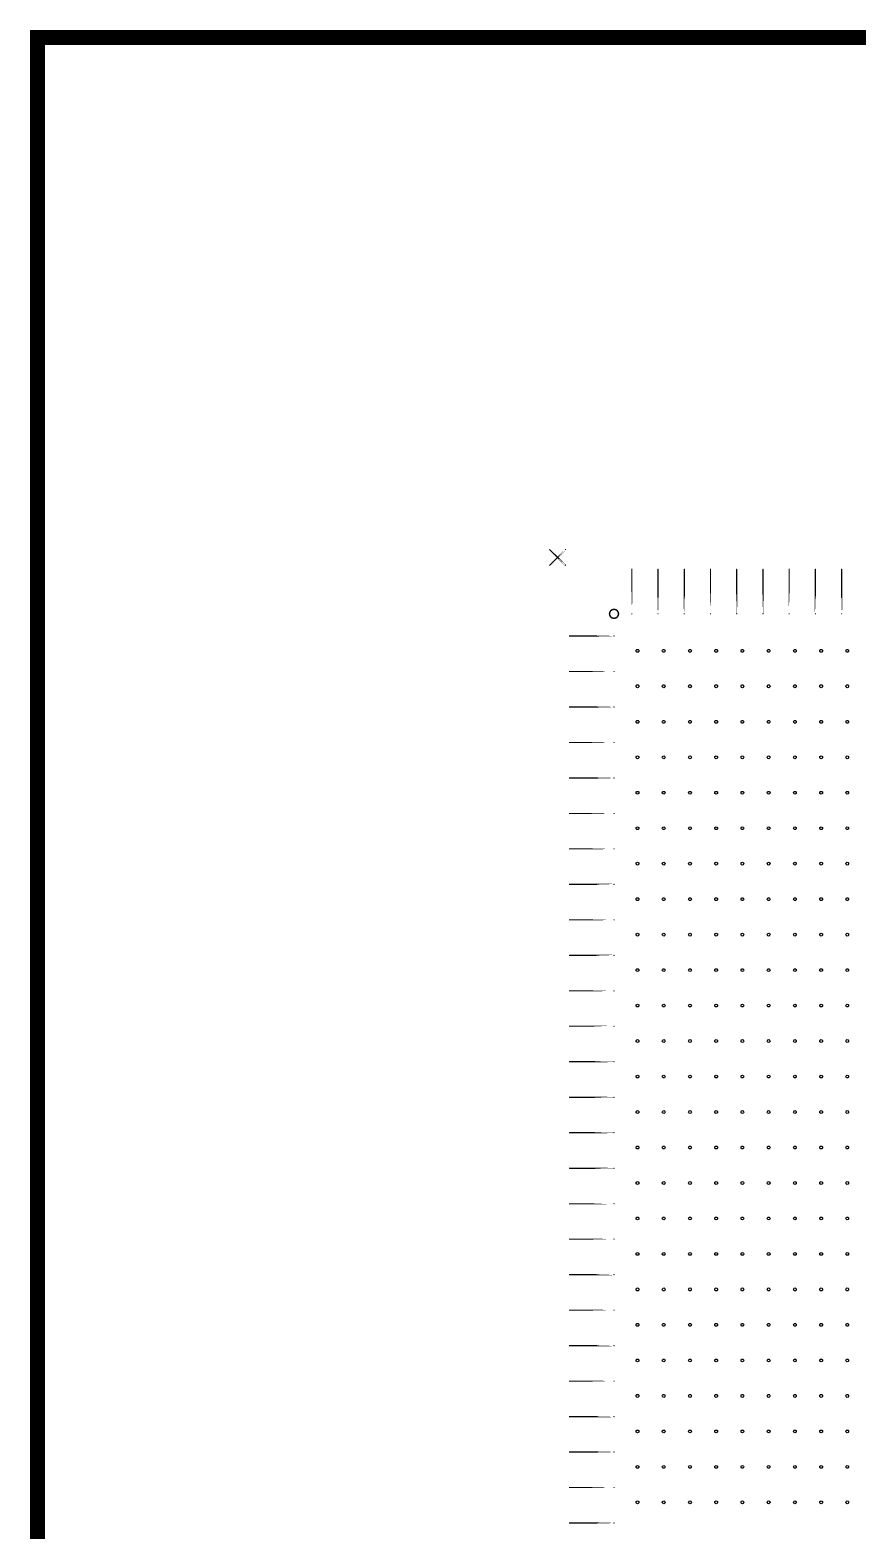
# Model space of a CAD drawing. Extents: x 11 to 212, y 11 to 212.
# Drawn here: x 10.7 to 66.4, y 110.7 to 211.7 of the extents above; entities that cross this region are included whole.
import ezdxf

# ---------------------------------------------------------------- set-up
doc = ezdxf.new("R2010")
doc.units = 0
doc.layers.get('0').update_dxf_attribs({"linetype": 'continuous'})
doc.layers.add('H1', color=7, linetype='continuous')

# ---------------------------------------------------------------- blocks, each defined once
blk = doc.blocks.new('cutlineendpoint')
at = {"const_width": 0.04}
blk.add_lwpolyline([(-0.02, 0, 1), (0.02, 0, 1)], format="xyb", close=True, dxfattribs=at)

msp = doc.modelspace()

# ---------------------------------------------------------------- linework, layer by layer
at = {"layer": 'H1'}
for points, const_width in [([(11.2, 211.2), (211.2, 211.2), (211.2, 11.2), (11.2, 11.2)], 1), ([(46.73, 176.73), (45.67, 175.67)], 0.08), ([(46.73, 175.67), (45.67, 176.73)], 0.08), ([(51.2, 172.4), (51.2, 175.4)], 0.08), ([(52.96, 172.4), (52.96, 175.4)], 0.08), ([(54.73, 172.4), (54.73, 175.4)], 0.08), ([(56.49, 172.4), (56.49, 175.4)], 0.08), ([(58.26, 172.4), (58.26, 175.4)], 0.08), ([(60.02, 172.4), (60.02, 175.4)], 0.08), ([(61.79, 172.4), (61.79, 175.4)], 0.08), ([(63.55, 172.4), (63.55, 175.4)], 0.08), ([(65.32, 172.4), (65.32, 175.4)], 0.08), ([(50, 170.91), (47, 170.91)], 0.08), ([(50, 168.52), (47, 168.52)], 0.08), ([(50, 166.13), (47, 166.13)], 0.08), ([(50, 163.74), (47, 163.74)], 0.08), ([(50, 161.35), (47, 161.35)], 0.08), ([(50, 158.96), (47, 158.96)], 0.08), ([(50, 156.58), (47, 156.58)], 0.08), ([(50, 154.19), (47, 154.19)], 0.08), ([(50, 151.8), (47, 151.8)], 0.08), ([(50, 149.41), (47, 149.41)], 0.08), ([(50, 147.02), (47, 147.02)], 0.08), ([(50, 144.64), (47, 144.64)], 0.08), ([(50, 142.25), (47, 142.25)], 0.08), ([(50, 139.86), (47, 139.86)], 0.08), ([(50, 137.47), (47, 137.47)], 0.08), ([(50, 135.08), (47, 135.08)], 0.08), ([(50, 132.69), (47, 132.69)], 0.08), ([(50, 130.31), (47, 130.31)], 0.08), ([(50, 127.92), (47, 127.92)], 0.08), ([(50, 125.53), (47, 125.53)], 0.08), ([(50, 123.14), (47, 123.14)], 0.08), ([(50, 120.75), (47, 120.75)], 0.08), ([(50, 118.36), (47, 118.36)], 0.08), ([(50, 115.98), (47, 115.98)], 0.08), ([(50, 113.59), (47, 113.59)], 0.08), ([(50, 111.2), (47, 111.2)], 0.08)]:
    msp.add_lwpolyline(points, close=True, dxfattribs=dict(at, const_width=const_width))
at = {"layer": 'H1', "const_width": 0.1}
msp.add_lwpolyline([(49.7, 172.4, 1), (50.3, 172.4, 1)], format="xyb", close=True, dxfattribs=at)
at = {"layer": 'H1'}
for points in [[(51.68, 169.91), (51.66, 169.86), (51.63, 169.83), (51.58, 169.82), (51.54, 169.83), (51.5, 169.86), (51.49, 169.91), (51.5, 169.96), (51.54, 169.99), (51.58, 170.01), (51.63, 169.99), (51.66, 169.96)], [(53.44, 169.91), (53.43, 169.86), (53.39, 169.83), (53.35, 169.82), (53.3, 169.83), (53.27, 169.86), (53.25, 169.91), (53.27, 169.96), (53.3, 169.99), (53.35, 170.01), (53.39, 169.99), (53.43, 169.96)], [(55.21, 169.91), (55.19, 169.86), (55.16, 169.83), (55.11, 169.82), (55.06, 169.83), (55.03, 169.86), (55.02, 169.91), (55.03, 169.96), (55.06, 169.99), (55.11, 170.01), (55.16, 169.99), (55.19, 169.96)], [(56.97, 169.91), (56.96, 169.86), (56.92, 169.83), (56.88, 169.82), (56.83, 169.83), (56.79, 169.86), (56.78, 169.91), (56.79, 169.96), (56.83, 169.99), (56.88, 170.01), (56.92, 169.99), (56.96, 169.96)], [(58.74, 169.91), (58.72, 169.86), (58.69, 169.83), (58.64, 169.82), (58.59, 169.83), (58.56, 169.86), (58.55, 169.91), (58.56, 169.96), (58.59, 169.99), (58.64, 170.01), (58.69, 169.99), (58.72, 169.96)], [(60.5, 169.91), (60.49, 169.86), (60.45, 169.83), (60.41, 169.82), (60.36, 169.83), (60.32, 169.86), (60.31, 169.91), (60.32, 169.96), (60.36, 169.99), (60.41, 170.01), (60.45, 169.99), (60.49, 169.96)], [(62.26, 169.91), (62.25, 169.86), (62.22, 169.83), (62.17, 169.82), (62.12, 169.83), (62.09, 169.86), (62.08, 169.91), (62.09, 169.96), (62.12, 169.99), (62.17, 170.01), (62.22, 169.99), (62.25, 169.96)], [(64.03, 169.91), (64.02, 169.86), (63.98, 169.83), (63.94, 169.82), (63.89, 169.83), (63.85, 169.86), (63.84, 169.91), (63.85, 169.96), (63.89, 169.99), (63.94, 170.01), (63.98, 169.99), (64.02, 169.96)], [(65.79, 169.91), (65.78, 169.86), (65.75, 169.83), (65.7, 169.82), (65.65, 169.83), (65.62, 169.86), (65.61, 169.91), (65.62, 169.96), (65.65, 169.99), (65.7, 170.01), (65.75, 169.99), (65.78, 169.96)], [(51.68, 167.52), (51.66, 167.48), (51.63, 167.44), (51.58, 167.43), (51.54, 167.44), (51.5, 167.48), (51.49, 167.52), (51.5, 167.57), (51.54, 167.61), (51.58, 167.62), (51.63, 167.61), (51.66, 167.57)], [(53.44, 167.52), (53.43, 167.48), (53.39, 167.44), (53.35, 167.43), (53.3, 167.44), (53.27, 167.48), (53.25, 167.52), (53.27, 167.57), (53.3, 167.61), (53.35, 167.62), (53.39, 167.61), (53.43, 167.57)], [(55.21, 167.52), (55.19, 167.48), (55.16, 167.44), (55.11, 167.43), (55.06, 167.44), (55.03, 167.48), (55.02, 167.52), (55.03, 167.57), (55.06, 167.61), (55.11, 167.62), (55.16, 167.61), (55.19, 167.57)], [(56.97, 167.52), (56.96, 167.48), (56.92, 167.44), (56.88, 167.43), (56.83, 167.44), (56.79, 167.48), (56.78, 167.52), (56.79, 167.57), (56.83, 167.61), (56.88, 167.62), (56.92, 167.61), (56.96, 167.57)], [(58.74, 167.52), (58.72, 167.48), (58.69, 167.44), (58.64, 167.43), (58.59, 167.44), (58.56, 167.48), (58.55, 167.52), (58.56, 167.57), (58.59, 167.61), (58.64, 167.62), (58.69, 167.61), (58.72, 167.57)], [(60.5, 167.52), (60.49, 167.48), (60.45, 167.44), (60.41, 167.43), (60.36, 167.44), (60.32, 167.48), (60.31, 167.52), (60.32, 167.57), (60.36, 167.61), (60.41, 167.62), (60.45, 167.61), (60.49, 167.57)], [(62.26, 167.52), (62.25, 167.48), (62.22, 167.44), (62.17, 167.43), (62.12, 167.44), (62.09, 167.48), (62.08, 167.52), (62.09, 167.57), (62.12, 167.61), (62.17, 167.62), (62.22, 167.61), (62.25, 167.57)], [(64.03, 167.52), (64.02, 167.48), (63.98, 167.44), (63.94, 167.43), (63.89, 167.44), (63.85, 167.48), (63.84, 167.52), (63.85, 167.57), (63.89, 167.61), (63.94, 167.62), (63.98, 167.61), (64.02, 167.57)], [(65.79, 167.52), (65.78, 167.48), (65.75, 167.44), (65.7, 167.43), (65.65, 167.44), (65.62, 167.48), (65.61, 167.52), (65.62, 167.57), (65.65, 167.61), (65.7, 167.62), (65.75, 167.61), (65.78, 167.57)], [(51.68, 165.14), (51.66, 165.09), (51.63, 165.05), (51.58, 165.04), (51.54, 165.05), (51.5, 165.09), (51.49, 165.14), (51.5, 165.18), (51.54, 165.22), (51.58, 165.23), (51.63, 165.22), (51.66, 165.18)], [(53.44, 165.14), (53.43, 165.09), (53.39, 165.05), (53.35, 165.04), (53.3, 165.05), (53.27, 165.09), (53.25, 165.14), (53.27, 165.18), (53.3, 165.22), (53.35, 165.23), (53.39, 165.22), (53.43, 165.18)], [(55.21, 165.14), (55.19, 165.09), (55.16, 165.05), (55.11, 165.04), (55.06, 165.05), (55.03, 165.09), (55.02, 165.14), (55.03, 165.18), (55.06, 165.22), (55.11, 165.23), (55.16, 165.22), (55.19, 165.18)], [(56.97, 165.14), (56.96, 165.09), (56.92, 165.05), (56.88, 165.04), (56.83, 165.05), (56.79, 165.09), (56.78, 165.14), (56.79, 165.18), (56.83, 165.22), (56.88, 165.23), (56.92, 165.22), (56.96, 165.18)], [(58.74, 165.14), (58.72, 165.09), (58.69, 165.05), (58.64, 165.04), (58.59, 165.05), (58.56, 165.09), (58.55, 165.14), (58.56, 165.18), (58.59, 165.22), (58.64, 165.23), (58.69, 165.22), (58.72, 165.18)], [(60.5, 165.14), (60.49, 165.09), (60.45, 165.05), (60.41, 165.04), (60.36, 165.05), (60.32, 165.09), (60.31, 165.14), (60.32, 165.18), (60.36, 165.22), (60.41, 165.23), (60.45, 165.22), (60.49, 165.18)], [(62.26, 165.14), (62.25, 165.09), (62.22, 165.05), (62.17, 165.04), (62.12, 165.05), (62.09, 165.09), (62.08, 165.14), (62.09, 165.18), (62.12, 165.22), (62.17, 165.23), (62.22, 165.22), (62.25, 165.18)], [(64.03, 165.14), (64.02, 165.09), (63.98, 165.05), (63.94, 165.04), (63.89, 165.05), (63.85, 165.09), (63.84, 165.14), (63.85, 165.18), (63.89, 165.22), (63.94, 165.23), (63.98, 165.22), (64.02, 165.18)], [(65.79, 165.14), (65.78, 165.09), (65.75, 165.05), (65.7, 165.04), (65.65, 165.05), (65.62, 165.09), (65.61, 165.14), (65.62, 165.18), (65.65, 165.22), (65.7, 165.23), (65.75, 165.22), (65.78, 165.18)], [(51.68, 162.75), (51.66, 162.7), (51.63, 162.67), (51.58, 162.65), (51.54, 162.67), (51.5, 162.7), (51.49, 162.75), (51.5, 162.79), (51.54, 162.83), (51.58, 162.84), (51.63, 162.83), (51.66, 162.79)], [(53.44, 162.75), (53.43, 162.7), (53.39, 162.67), (53.35, 162.65), (53.3, 162.67), (53.27, 162.7), (53.25, 162.75), (53.27, 162.79), (53.3, 162.83), (53.35, 162.84), (53.39, 162.83), (53.43, 162.79)], [(55.21, 162.75), (55.19, 162.7), (55.16, 162.67), (55.11, 162.65), (55.06, 162.67), (55.03, 162.7), (55.02, 162.75), (55.03, 162.79), (55.06, 162.83), (55.11, 162.84), (55.16, 162.83), (55.19, 162.79)], [(56.97, 162.75), (56.96, 162.7), (56.92, 162.67), (56.88, 162.65), (56.83, 162.67), (56.79, 162.7), (56.78, 162.75), (56.79, 162.79), (56.83, 162.83), (56.88, 162.84), (56.92, 162.83), (56.96, 162.79)], [(58.74, 162.75), (58.72, 162.7), (58.69, 162.67), (58.64, 162.65), (58.59, 162.67), (58.56, 162.7), (58.55, 162.75), (58.56, 162.79), (58.59, 162.83), (58.64, 162.84), (58.69, 162.83), (58.72, 162.79)], [(60.5, 162.75), (60.49, 162.7), (60.45, 162.67), (60.41, 162.65), (60.36, 162.67), (60.32, 162.7), (60.31, 162.75), (60.32, 162.79), (60.36, 162.83), (60.41, 162.84), (60.45, 162.83), (60.49, 162.79)], [(62.26, 162.75), (62.25, 162.7), (62.22, 162.67), (62.17, 162.65), (62.12, 162.67), (62.09, 162.7), (62.08, 162.75), (62.09, 162.79), (62.12, 162.83), (62.17, 162.84), (62.22, 162.83), (62.25, 162.79)], [(64.03, 162.75), (64.02, 162.7), (63.98, 162.67), (63.94, 162.65), (63.89, 162.67), (63.85, 162.7), (63.84, 162.75), (63.85, 162.79), (63.89, 162.83), (63.94, 162.84), (63.98, 162.83), (64.02, 162.79)], [(65.79, 162.75), (65.78, 162.7), (65.75, 162.67), (65.7, 162.65), (65.65, 162.67), (65.62, 162.7), (65.61, 162.75), (65.62, 162.79), (65.65, 162.83), (65.7, 162.84), (65.75, 162.83), (65.78, 162.79)], [(51.68, 160.36), (51.66, 160.31), (51.63, 160.28), (51.58, 160.26), (51.54, 160.28), (51.5, 160.31), (51.49, 160.36), (51.5, 160.41), (51.54, 160.44), (51.58, 160.45), (51.63, 160.44), (51.66, 160.41)], [(53.44, 160.36), (53.43, 160.31), (53.39, 160.28), (53.35, 160.26), (53.3, 160.28), (53.27, 160.31), (53.25, 160.36), (53.27, 160.41), (53.3, 160.44), (53.35, 160.45), (53.39, 160.44), (53.43, 160.41)], [(55.21, 160.36), (55.19, 160.31), (55.16, 160.28), (55.11, 160.26), (55.06, 160.28), (55.03, 160.31), (55.02, 160.36), (55.03, 160.41), (55.06, 160.44), (55.11, 160.45), (55.16, 160.44), (55.19, 160.41)], [(56.97, 160.36), (56.96, 160.31), (56.92, 160.28), (56.88, 160.26), (56.83, 160.28), (56.79, 160.31), (56.78, 160.36), (56.79, 160.41), (56.83, 160.44), (56.88, 160.45), (56.92, 160.44), (56.96, 160.41)], [(58.74, 160.36), (58.72, 160.31), (58.69, 160.28), (58.64, 160.26), (58.59, 160.28), (58.56, 160.31), (58.55, 160.36), (58.56, 160.41), (58.59, 160.44), (58.64, 160.45), (58.69, 160.44), (58.72, 160.41)], [(60.5, 160.36), (60.49, 160.31), (60.45, 160.28), (60.41, 160.26), (60.36, 160.28), (60.32, 160.31), (60.31, 160.36), (60.32, 160.41), (60.36, 160.44), (60.41, 160.45), (60.45, 160.44), (60.49, 160.41)], [(62.26, 160.36), (62.25, 160.31), (62.22, 160.28), (62.17, 160.26), (62.12, 160.28), (62.09, 160.31), (62.08, 160.36), (62.09, 160.41), (62.12, 160.44), (62.17, 160.45), (62.22, 160.44), (62.25, 160.41)], [(64.03, 160.36), (64.02, 160.31), (63.98, 160.28), (63.94, 160.26), (63.89, 160.28), (63.85, 160.31), (63.84, 160.36), (63.85, 160.41), (63.89, 160.44), (63.94, 160.45), (63.98, 160.44), (64.02, 160.41)], [(65.79, 160.36), (65.78, 160.31), (65.75, 160.28), (65.7, 160.26), (65.65, 160.28), (65.62, 160.31), (65.61, 160.36), (65.62, 160.41), (65.65, 160.44), (65.7, 160.45), (65.75, 160.44), (65.78, 160.41)], [(51.68, 157.97), (51.66, 157.92), (51.63, 157.89), (51.58, 157.88), (51.54, 157.89), (51.5, 157.92), (51.49, 157.97), (51.5, 158.02), (51.54, 158.05), (51.58, 158.06), (51.63, 158.05), (51.66, 158.02)], [(53.44, 157.97), (53.43, 157.92), (53.39, 157.89), (53.35, 157.88), (53.3, 157.89), (53.27, 157.92), (53.25, 157.97), (53.27, 158.02), (53.3, 158.05), (53.35, 158.06), (53.39, 158.05), (53.43, 158.02)], [(55.21, 157.97), (55.19, 157.92), (55.16, 157.89), (55.11, 157.88), (55.06, 157.89), (55.03, 157.92), (55.02, 157.97), (55.03, 158.02), (55.06, 158.05), (55.11, 158.06), (55.16, 158.05), (55.19, 158.02)], [(56.97, 157.97), (56.96, 157.92), (56.92, 157.89), (56.88, 157.88), (56.83, 157.89), (56.79, 157.92), (56.78, 157.97), (56.79, 158.02), (56.83, 158.05), (56.88, 158.06), (56.92, 158.05), (56.96, 158.02)], [(58.74, 157.97), (58.72, 157.92), (58.69, 157.89), (58.64, 157.88), (58.59, 157.89), (58.56, 157.92), (58.55, 157.97), (58.56, 158.02), (58.59, 158.05), (58.64, 158.06), (58.69, 158.05), (58.72, 158.02)], [(60.5, 157.97), (60.49, 157.92), (60.45, 157.89), (60.41, 157.88), (60.36, 157.89), (60.32, 157.92), (60.31, 157.97), (60.32, 158.02), (60.36, 158.05), (60.41, 158.06), (60.45, 158.05), (60.49, 158.02)], [(62.26, 157.97), (62.25, 157.92), (62.22, 157.89), (62.17, 157.88), (62.12, 157.89), (62.09, 157.92), (62.08, 157.97), (62.09, 158.02), (62.12, 158.05), (62.17, 158.06), (62.22, 158.05), (62.25, 158.02)], [(64.03, 157.97), (64.02, 157.92), (63.98, 157.89), (63.94, 157.88), (63.89, 157.89), (63.85, 157.92), (63.84, 157.97), (63.85, 158.02), (63.89, 158.05), (63.94, 158.06), (63.98, 158.05), (64.02, 158.02)], [(65.79, 157.97), (65.78, 157.92), (65.75, 157.89), (65.7, 157.88), (65.65, 157.89), (65.62, 157.92), (65.61, 157.97), (65.62, 158.02), (65.65, 158.05), (65.7, 158.06), (65.75, 158.05), (65.78, 158.02)], [(51.68, 155.58), (51.66, 155.54), (51.63, 155.5), (51.58, 155.49), (51.54, 155.5), (51.5, 155.54), (51.49, 155.58), (51.5, 155.63), (51.54, 155.66), (51.58, 155.68), (51.63, 155.66), (51.66, 155.63)], [(53.44, 155.58), (53.43, 155.54), (53.39, 155.5), (53.35, 155.49), (53.3, 155.5), (53.27, 155.54), (53.25, 155.58), (53.27, 155.63), (53.3, 155.66), (53.35, 155.68), (53.39, 155.66), (53.43, 155.63)], [(55.21, 155.58), (55.19, 155.54), (55.16, 155.5), (55.11, 155.49), (55.06, 155.5), (55.03, 155.54), (55.02, 155.58), (55.03, 155.63), (55.06, 155.66), (55.11, 155.68), (55.16, 155.66), (55.19, 155.63)], [(56.97, 155.58), (56.96, 155.54), (56.92, 155.5), (56.88, 155.49), (56.83, 155.5), (56.79, 155.54), (56.78, 155.58), (56.79, 155.63), (56.83, 155.66), (56.88, 155.68), (56.92, 155.66), (56.96, 155.63)], [(58.74, 155.58), (58.72, 155.54), (58.69, 155.5), (58.64, 155.49), (58.59, 155.5), (58.56, 155.54), (58.55, 155.58), (58.56, 155.63), (58.59, 155.66), (58.64, 155.68), (58.69, 155.66), (58.72, 155.63)], [(60.5, 155.58), (60.49, 155.54), (60.45, 155.5), (60.41, 155.49), (60.36, 155.5), (60.32, 155.54), (60.31, 155.58), (60.32, 155.63), (60.36, 155.66), (60.41, 155.68), (60.45, 155.66), (60.49, 155.63)], [(62.26, 155.58), (62.25, 155.54), (62.22, 155.5), (62.17, 155.49), (62.12, 155.5), (62.09, 155.54), (62.08, 155.58), (62.09, 155.63), (62.12, 155.66), (62.17, 155.68), (62.22, 155.66), (62.25, 155.63)], [(64.03, 155.58), (64.02, 155.54), (63.98, 155.5), (63.94, 155.49), (63.89, 155.5), (63.85, 155.54), (63.84, 155.58), (63.85, 155.63), (63.89, 155.66), (63.94, 155.68), (63.98, 155.66), (64.02, 155.63)], [(65.79, 155.58), (65.78, 155.54), (65.75, 155.5), (65.7, 155.49), (65.65, 155.5), (65.62, 155.54), (65.61, 155.58), (65.62, 155.63), (65.65, 155.66), (65.7, 155.68), (65.75, 155.66), (65.78, 155.63)], [(51.68, 153.19), (51.66, 153.15), (51.63, 153.11), (51.58, 153.1), (51.54, 153.11), (51.5, 153.15), (51.49, 153.19), (51.5, 153.24), (51.54, 153.28), (51.58, 153.29), (51.63, 153.28), (51.66, 153.24)], [(53.44, 153.19), (53.43, 153.15), (53.39, 153.11), (53.35, 153.1), (53.3, 153.11), (53.27, 153.15), (53.25, 153.19), (53.27, 153.24), (53.3, 153.28), (53.35, 153.29), (53.39, 153.28), (53.43, 153.24)], [(55.21, 153.19), (55.19, 153.15), (55.16, 153.11), (55.11, 153.1), (55.06, 153.11), (55.03, 153.15), (55.02, 153.19), (55.03, 153.24), (55.06, 153.28), (55.11, 153.29), (55.16, 153.28), (55.19, 153.24)], [(56.97, 153.19), (56.96, 153.15), (56.92, 153.11), (56.88, 153.1), (56.83, 153.11), (56.79, 153.15), (56.78, 153.19), (56.79, 153.24), (56.83, 153.28), (56.88, 153.29), (56.92, 153.28), (56.96, 153.24)], [(58.74, 153.19), (58.72, 153.15), (58.69, 153.11), (58.64, 153.1), (58.59, 153.11), (58.56, 153.15), (58.55, 153.19), (58.56, 153.24), (58.59, 153.28), (58.64, 153.29), (58.69, 153.28), (58.72, 153.24)], [(60.5, 153.19), (60.49, 153.15), (60.45, 153.11), (60.41, 153.1), (60.36, 153.11), (60.32, 153.15), (60.31, 153.19), (60.32, 153.24), (60.36, 153.28), (60.41, 153.29), (60.45, 153.28), (60.49, 153.24)], [(62.26, 153.19), (62.25, 153.15), (62.22, 153.11), (62.17, 153.1), (62.12, 153.11), (62.09, 153.15), (62.08, 153.19), (62.09, 153.24), (62.12, 153.28), (62.17, 153.29), (62.22, 153.28), (62.25, 153.24)], [(64.03, 153.19), (64.02, 153.15), (63.98, 153.11), (63.94, 153.1), (63.89, 153.11), (63.85, 153.15), (63.84, 153.19), (63.85, 153.24), (63.89, 153.28), (63.94, 153.29), (63.98, 153.28), (64.02, 153.24)], [(65.79, 153.19), (65.78, 153.15), (65.75, 153.11), (65.7, 153.1), (65.65, 153.11), (65.62, 153.15), (65.61, 153.19), (65.62, 153.24), (65.65, 153.28), (65.7, 153.29), (65.75, 153.28), (65.78, 153.24)], [(51.68, 150.81), (51.66, 150.76), (51.63, 150.72), (51.58, 150.71), (51.54, 150.72), (51.5, 150.76), (51.49, 150.81), (51.5, 150.85), (51.54, 150.89), (51.58, 150.9), (51.63, 150.89), (51.66, 150.85)], [(53.44, 150.81), (53.43, 150.76), (53.39, 150.72), (53.35, 150.71), (53.3, 150.72), (53.27, 150.76), (53.25, 150.81), (53.27, 150.85), (53.3, 150.89), (53.35, 150.9), (53.39, 150.89), (53.43, 150.85)], [(55.21, 150.81), (55.19, 150.76), (55.16, 150.72), (55.11, 150.71), (55.06, 150.72), (55.03, 150.76), (55.02, 150.81), (55.03, 150.85), (55.06, 150.89), (55.11, 150.9), (55.16, 150.89), (55.19, 150.85)], [(56.97, 150.81), (56.96, 150.76), (56.92, 150.72), (56.88, 150.71), (56.83, 150.72), (56.79, 150.76), (56.78, 150.81), (56.79, 150.85), (56.83, 150.89), (56.88, 150.9), (56.92, 150.89), (56.96, 150.85)], [(58.74, 150.81), (58.72, 150.76), (58.69, 150.72), (58.64, 150.71), (58.59, 150.72), (58.56, 150.76), (58.55, 150.81), (58.56, 150.85), (58.59, 150.89), (58.64, 150.9), (58.69, 150.89), (58.72, 150.85)], [(60.5, 150.81), (60.49, 150.76), (60.45, 150.72), (60.41, 150.71), (60.36, 150.72), (60.32, 150.76), (60.31, 150.81), (60.32, 150.85), (60.36, 150.89), (60.41, 150.9), (60.45, 150.89), (60.49, 150.85)], [(62.26, 150.81), (62.25, 150.76), (62.22, 150.72), (62.17, 150.71), (62.12, 150.72), (62.09, 150.76), (62.08, 150.81), (62.09, 150.85), (62.12, 150.89), (62.17, 150.9), (62.22, 150.89), (62.25, 150.85)], [(64.03, 150.81), (64.02, 150.76), (63.98, 150.72), (63.94, 150.71), (63.89, 150.72), (63.85, 150.76), (63.84, 150.81), (63.85, 150.85), (63.89, 150.89), (63.94, 150.9), (63.98, 150.89), (64.02, 150.85)], [(65.79, 150.81), (65.78, 150.76), (65.75, 150.72), (65.7, 150.71), (65.65, 150.72), (65.62, 150.76), (65.61, 150.81), (65.62, 150.85), (65.65, 150.89), (65.7, 150.9), (65.75, 150.89), (65.78, 150.85)], [(51.68, 148.42), (51.66, 148.37), (51.63, 148.34), (51.58, 148.32), (51.54, 148.34), (51.5, 148.37), (51.49, 148.42), (51.5, 148.46), (51.54, 148.5), (51.58, 148.51), (51.63, 148.5), (51.66, 148.46)], [(53.44, 148.42), (53.43, 148.37), (53.39, 148.34), (53.35, 148.32), (53.3, 148.34), (53.27, 148.37), (53.25, 148.42), (53.27, 148.46), (53.3, 148.5), (53.35, 148.51), (53.39, 148.5), (53.43, 148.46)], [(55.21, 148.42), (55.19, 148.37), (55.16, 148.34), (55.11, 148.32), (55.06, 148.34), (55.03, 148.37), (55.02, 148.42), (55.03, 148.46), (55.06, 148.5), (55.11, 148.51), (55.16, 148.5), (55.19, 148.46)], [(56.97, 148.42), (56.96, 148.37), (56.92, 148.34), (56.88, 148.32), (56.83, 148.34), (56.79, 148.37), (56.78, 148.42), (56.79, 148.46), (56.83, 148.5), (56.88, 148.51), (56.92, 148.5), (56.96, 148.46)], [(58.74, 148.42), (58.72, 148.37), (58.69, 148.34), (58.64, 148.32), (58.59, 148.34), (58.56, 148.37), (58.55, 148.42), (58.56, 148.46), (58.59, 148.5), (58.64, 148.51), (58.69, 148.5), (58.72, 148.46)], [(60.5, 148.42), (60.49, 148.37), (60.45, 148.34), (60.41, 148.32), (60.36, 148.34), (60.32, 148.37), (60.31, 148.42), (60.32, 148.46), (60.36, 148.5), (60.41, 148.51), (60.45, 148.5), (60.49, 148.46)], [(62.26, 148.42), (62.25, 148.37), (62.22, 148.34), (62.17, 148.32), (62.12, 148.34), (62.09, 148.37), (62.08, 148.42), (62.09, 148.46), (62.12, 148.5), (62.17, 148.51), (62.22, 148.5), (62.25, 148.46)], [(64.03, 148.42), (64.02, 148.37), (63.98, 148.34), (63.94, 148.32), (63.89, 148.34), (63.85, 148.37), (63.84, 148.42), (63.85, 148.46), (63.89, 148.5), (63.94, 148.51), (63.98, 148.5), (64.02, 148.46)], [(65.79, 148.42), (65.78, 148.37), (65.75, 148.34), (65.7, 148.32), (65.65, 148.34), (65.62, 148.37), (65.61, 148.42), (65.62, 148.46), (65.65, 148.5), (65.7, 148.51), (65.75, 148.5), (65.78, 148.46)], [(51.68, 146.03), (51.66, 145.98), (51.63, 145.95), (51.58, 145.94), (51.54, 145.95), (51.5, 145.98), (51.49, 146.03), (51.5, 146.08), (51.54, 146.11), (51.58, 146.12), (51.63, 146.11), (51.66, 146.08)], [(53.44, 146.03), (53.43, 145.98), (53.39, 145.95), (53.35, 145.94), (53.3, 145.95), (53.27, 145.98), (53.25, 146.03), (53.27, 146.08), (53.3, 146.11), (53.35, 146.12), (53.39, 146.11), (53.43, 146.08)], [(55.21, 146.03), (55.19, 145.98), (55.16, 145.95), (55.11, 145.94), (55.06, 145.95), (55.03, 145.98), (55.02, 146.03), (55.03, 146.08), (55.06, 146.11), (55.11, 146.12), (55.16, 146.11), (55.19, 146.08)], [(56.97, 146.03), (56.96, 145.98), (56.92, 145.95), (56.88, 145.94), (56.83, 145.95), (56.79, 145.98), (56.78, 146.03), (56.79, 146.08), (56.83, 146.11), (56.88, 146.12), (56.92, 146.11), (56.96, 146.08)], [(58.74, 146.03), (58.72, 145.98), (58.69, 145.95), (58.64, 145.94), (58.59, 145.95), (58.56, 145.98), (58.55, 146.03), (58.56, 146.08), (58.59, 146.11), (58.64, 146.12), (58.69, 146.11), (58.72, 146.08)], [(60.5, 146.03), (60.49, 145.98), (60.45, 145.95), (60.41, 145.94), (60.36, 145.95), (60.32, 145.98), (60.31, 146.03), (60.32, 146.08), (60.36, 146.11), (60.41, 146.12), (60.45, 146.11), (60.49, 146.08)], [(62.26, 146.03), (62.25, 145.98), (62.22, 145.95), (62.17, 145.94), (62.12, 145.95), (62.09, 145.98), (62.08, 146.03), (62.09, 146.08), (62.12, 146.11), (62.17, 146.12), (62.22, 146.11), (62.25, 146.08)], [(64.03, 146.03), (64.02, 145.98), (63.98, 145.95), (63.94, 145.94), (63.89, 145.95), (63.85, 145.98), (63.84, 146.03), (63.85, 146.08), (63.89, 146.11), (63.94, 146.12), (63.98, 146.11), (64.02, 146.08)], [(65.79, 146.03), (65.78, 145.98), (65.75, 145.95), (65.7, 145.94), (65.65, 145.95), (65.62, 145.98), (65.61, 146.03), (65.62, 146.08), (65.65, 146.11), (65.7, 146.12), (65.75, 146.11), (65.78, 146.08)], [(51.68, 143.64), (51.66, 143.59), (51.63, 143.56), (51.58, 143.55), (51.54, 143.56), (51.5, 143.59), (51.49, 143.64), (51.5, 143.69), (51.54, 143.72), (51.58, 143.74), (51.63, 143.72), (51.66, 143.69)], [(53.44, 143.64), (53.43, 143.59), (53.39, 143.56), (53.35, 143.55), (53.3, 143.56), (53.27, 143.59), (53.25, 143.64), (53.27, 143.69), (53.3, 143.72), (53.35, 143.74), (53.39, 143.72), (53.43, 143.69)], [(55.21, 143.64), (55.19, 143.59), (55.16, 143.56), (55.11, 143.55), (55.06, 143.56), (55.03, 143.59), (55.02, 143.64), (55.03, 143.69), (55.06, 143.72), (55.11, 143.74), (55.16, 143.72), (55.19, 143.69)], [(56.97, 143.64), (56.96, 143.59), (56.92, 143.56), (56.88, 143.55), (56.83, 143.56), (56.79, 143.59), (56.78, 143.64), (56.79, 143.69), (56.83, 143.72), (56.88, 143.74), (56.92, 143.72), (56.96, 143.69)], [(58.74, 143.64), (58.72, 143.59), (58.69, 143.56), (58.64, 143.55), (58.59, 143.56), (58.56, 143.59), (58.55, 143.64), (58.56, 143.69), (58.59, 143.72), (58.64, 143.74), (58.69, 143.72), (58.72, 143.69)], [(60.5, 143.64), (60.49, 143.59), (60.45, 143.56), (60.41, 143.55), (60.36, 143.56), (60.32, 143.59), (60.31, 143.64), (60.32, 143.69), (60.36, 143.72), (60.41, 143.74), (60.45, 143.72), (60.49, 143.69)], [(62.26, 143.64), (62.25, 143.59), (62.22, 143.56), (62.17, 143.55), (62.12, 143.56), (62.09, 143.59), (62.08, 143.64), (62.09, 143.69), (62.12, 143.72), (62.17, 143.74), (62.22, 143.72), (62.25, 143.69)], [(64.03, 143.64), (64.02, 143.59), (63.98, 143.56), (63.94, 143.55), (63.89, 143.56), (63.85, 143.59), (63.84, 143.64), (63.85, 143.69), (63.89, 143.72), (63.94, 143.74), (63.98, 143.72), (64.02, 143.69)], [(65.79, 143.64), (65.78, 143.59), (65.75, 143.56), (65.7, 143.55), (65.65, 143.56), (65.62, 143.59), (65.61, 143.64), (65.62, 143.69), (65.65, 143.72), (65.7, 143.74), (65.75, 143.72), (65.78, 143.69)], [(51.68, 141.25), (51.66, 141.21), (51.63, 141.17), (51.58, 141.16), (51.54, 141.17), (51.5, 141.21), (51.49, 141.25), (51.5, 141.3), (51.54, 141.33), (51.58, 141.35), (51.63, 141.33), (51.66, 141.3)], [(53.44, 141.25), (53.43, 141.21), (53.39, 141.17), (53.35, 141.16), (53.3, 141.17), (53.27, 141.21), (53.25, 141.25), (53.27, 141.3), (53.3, 141.33), (53.35, 141.35), (53.39, 141.33), (53.43, 141.3)], [(55.21, 141.25), (55.19, 141.21), (55.16, 141.17), (55.11, 141.16), (55.06, 141.17), (55.03, 141.21), (55.02, 141.25), (55.03, 141.3), (55.06, 141.33), (55.11, 141.35), (55.16, 141.33), (55.19, 141.3)], [(56.97, 141.25), (56.96, 141.21), (56.92, 141.17), (56.88, 141.16), (56.83, 141.17), (56.79, 141.21), (56.78, 141.25), (56.79, 141.3), (56.83, 141.33), (56.88, 141.35), (56.92, 141.33), (56.96, 141.3)], [(58.74, 141.25), (58.72, 141.21), (58.69, 141.17), (58.64, 141.16), (58.59, 141.17), (58.56, 141.21), (58.55, 141.25), (58.56, 141.3), (58.59, 141.33), (58.64, 141.35), (58.69, 141.33), (58.72, 141.3)], [(60.5, 141.25), (60.49, 141.21), (60.45, 141.17), (60.41, 141.16), (60.36, 141.17), (60.32, 141.21), (60.31, 141.25), (60.32, 141.3), (60.36, 141.33), (60.41, 141.35), (60.45, 141.33), (60.49, 141.3)], [(62.26, 141.25), (62.25, 141.21), (62.22, 141.17), (62.17, 141.16), (62.12, 141.17), (62.09, 141.21), (62.08, 141.25), (62.09, 141.3), (62.12, 141.33), (62.17, 141.35), (62.22, 141.33), (62.25, 141.3)], [(64.03, 141.25), (64.02, 141.21), (63.98, 141.17), (63.94, 141.16), (63.89, 141.17), (63.85, 141.21), (63.84, 141.25), (63.85, 141.3), (63.89, 141.33), (63.94, 141.35), (63.98, 141.33), (64.02, 141.3)], [(65.79, 141.25), (65.78, 141.21), (65.75, 141.17), (65.7, 141.16), (65.65, 141.17), (65.62, 141.21), (65.61, 141.25), (65.62, 141.3), (65.65, 141.33), (65.7, 141.35), (65.75, 141.33), (65.78, 141.3)], [(51.68, 138.86), (51.66, 138.82), (51.63, 138.78), (51.58, 138.77), (51.54, 138.78), (51.5, 138.82), (51.49, 138.86), (51.5, 138.91), (51.54, 138.95), (51.58, 138.96), (51.63, 138.95), (51.66, 138.91)], [(53.44, 138.86), (53.43, 138.82), (53.39, 138.78), (53.35, 138.77), (53.3, 138.78), (53.27, 138.82), (53.25, 138.86), (53.27, 138.91), (53.3, 138.95), (53.35, 138.96), (53.39, 138.95), (53.43, 138.91)], [(55.21, 138.86), (55.19, 138.82), (55.16, 138.78), (55.11, 138.77), (55.06, 138.78), (55.03, 138.82), (55.02, 138.86), (55.03, 138.91), (55.06, 138.95), (55.11, 138.96), (55.16, 138.95), (55.19, 138.91)], [(56.97, 138.86), (56.96, 138.82), (56.92, 138.78), (56.88, 138.77), (56.83, 138.78), (56.79, 138.82), (56.78, 138.86), (56.79, 138.91), (56.83, 138.95), (56.88, 138.96), (56.92, 138.95), (56.96, 138.91)], [(58.74, 138.86), (58.72, 138.82), (58.69, 138.78), (58.64, 138.77), (58.59, 138.78), (58.56, 138.82), (58.55, 138.86), (58.56, 138.91), (58.59, 138.95), (58.64, 138.96), (58.69, 138.95), (58.72, 138.91)], [(60.5, 138.86), (60.49, 138.82), (60.45, 138.78), (60.41, 138.77), (60.36, 138.78), (60.32, 138.82), (60.31, 138.86), (60.32, 138.91), (60.36, 138.95), (60.41, 138.96), (60.45, 138.95), (60.49, 138.91)], [(62.26, 138.86), (62.25, 138.82), (62.22, 138.78), (62.17, 138.77), (62.12, 138.78), (62.09, 138.82), (62.08, 138.86), (62.09, 138.91), (62.12, 138.95), (62.17, 138.96), (62.22, 138.95), (62.25, 138.91)], [(64.03, 138.86), (64.02, 138.82), (63.98, 138.78), (63.94, 138.77), (63.89, 138.78), (63.85, 138.82), (63.84, 138.86), (63.85, 138.91), (63.89, 138.95), (63.94, 138.96), (63.98, 138.95), (64.02, 138.91)], [(65.79, 138.86), (65.78, 138.82), (65.75, 138.78), (65.7, 138.77), (65.65, 138.78), (65.62, 138.82), (65.61, 138.86), (65.62, 138.91), (65.65, 138.95), (65.7, 138.96), (65.75, 138.95), (65.78, 138.91)], [(51.68, 136.48), (51.66, 136.43), (51.63, 136.39), (51.58, 136.38), (51.54, 136.39), (51.5, 136.43), (51.49, 136.48), (51.5, 136.52), (51.54, 136.56), (51.58, 136.57), (51.63, 136.56), (51.66, 136.52)], [(53.44, 136.48), (53.43, 136.43), (53.39, 136.39), (53.35, 136.38), (53.3, 136.39), (53.27, 136.43), (53.25, 136.48), (53.27, 136.52), (53.3, 136.56), (53.35, 136.57), (53.39, 136.56), (53.43, 136.52)], [(55.21, 136.48), (55.19, 136.43), (55.16, 136.39), (55.11, 136.38), (55.06, 136.39), (55.03, 136.43), (55.02, 136.48), (55.03, 136.52), (55.06, 136.56), (55.11, 136.57), (55.16, 136.56), (55.19, 136.52)], [(56.97, 136.48), (56.96, 136.43), (56.92, 136.39), (56.88, 136.38), (56.83, 136.39), (56.79, 136.43), (56.78, 136.48), (56.79, 136.52), (56.83, 136.56), (56.88, 136.57), (56.92, 136.56), (56.96, 136.52)], [(58.74, 136.48), (58.72, 136.43), (58.69, 136.39), (58.64, 136.38), (58.59, 136.39), (58.56, 136.43), (58.55, 136.48), (58.56, 136.52), (58.59, 136.56), (58.64, 136.57), (58.69, 136.56), (58.72, 136.52)], [(60.5, 136.48), (60.49, 136.43), (60.45, 136.39), (60.41, 136.38), (60.36, 136.39), (60.32, 136.43), (60.31, 136.48), (60.32, 136.52), (60.36, 136.56), (60.41, 136.57), (60.45, 136.56), (60.49, 136.52)], [(62.26, 136.48), (62.25, 136.43), (62.22, 136.39), (62.17, 136.38), (62.12, 136.39), (62.09, 136.43), (62.08, 136.48), (62.09, 136.52), (62.12, 136.56), (62.17, 136.57), (62.22, 136.56), (62.25, 136.52)], [(64.03, 136.48), (64.02, 136.43), (63.98, 136.39), (63.94, 136.38), (63.89, 136.39), (63.85, 136.43), (63.84, 136.48), (63.85, 136.52), (63.89, 136.56), (63.94, 136.57), (63.98, 136.56), (64.02, 136.52)], [(65.79, 136.48), (65.78, 136.43), (65.75, 136.39), (65.7, 136.38), (65.65, 136.39), (65.62, 136.43), (65.61, 136.48), (65.62, 136.52), (65.65, 136.56), (65.7, 136.57), (65.75, 136.56), (65.78, 136.52)], [(51.68, 134.09), (51.66, 134.04), (51.63, 134.01), (51.58, 133.99), (51.54, 134.01), (51.5, 134.04), (51.49, 134.09), (51.5, 134.14), (51.54, 134.17), (51.58, 134.18), (51.63, 134.17), (51.66, 134.14)], [(53.44, 134.09), (53.43, 134.04), (53.39, 134.01), (53.35, 133.99), (53.3, 134.01), (53.27, 134.04), (53.25, 134.09), (53.27, 134.14), (53.3, 134.17), (53.35, 134.18), (53.39, 134.17), (53.43, 134.14)], [(55.21, 134.09), (55.19, 134.04), (55.16, 134.01), (55.11, 133.99), (55.06, 134.01), (55.03, 134.04), (55.02, 134.09), (55.03, 134.14), (55.06, 134.17), (55.11, 134.18), (55.16, 134.17), (55.19, 134.14)], [(56.97, 134.09), (56.96, 134.04), (56.92, 134.01), (56.88, 133.99), (56.83, 134.01), (56.79, 134.04), (56.78, 134.09), (56.79, 134.14), (56.83, 134.17), (56.88, 134.18), (56.92, 134.17), (56.96, 134.14)], [(58.74, 134.09), (58.72, 134.04), (58.69, 134.01), (58.64, 133.99), (58.59, 134.01), (58.56, 134.04), (58.55, 134.09), (58.56, 134.14), (58.59, 134.17), (58.64, 134.18), (58.69, 134.17), (58.72, 134.14)], [(60.5, 134.09), (60.49, 134.04), (60.45, 134.01), (60.41, 133.99), (60.36, 134.01), (60.32, 134.04), (60.31, 134.09), (60.32, 134.14), (60.36, 134.17), (60.41, 134.18), (60.45, 134.17), (60.49, 134.14)], [(62.26, 134.09), (62.25, 134.04), (62.22, 134.01), (62.17, 133.99), (62.12, 134.01), (62.09, 134.04), (62.08, 134.09), (62.09, 134.14), (62.12, 134.17), (62.17, 134.18), (62.22, 134.17), (62.25, 134.14)], [(64.03, 134.09), (64.02, 134.04), (63.98, 134.01), (63.94, 133.99), (63.89, 134.01), (63.85, 134.04), (63.84, 134.09), (63.85, 134.14), (63.89, 134.17), (63.94, 134.18), (63.98, 134.17), (64.02, 134.14)], [(65.79, 134.09), (65.78, 134.04), (65.75, 134.01), (65.7, 133.99), (65.65, 134.01), (65.62, 134.04), (65.61, 134.09), (65.62, 134.14), (65.65, 134.17), (65.7, 134.18), (65.75, 134.17), (65.78, 134.14)], [(51.68, 131.7), (51.66, 131.65), (51.63, 131.62), (51.58, 131.61), (51.54, 131.62), (51.5, 131.65), (51.49, 131.7), (51.5, 131.75), (51.54, 131.78), (51.58, 131.79), (51.63, 131.78), (51.66, 131.75)], [(53.44, 131.7), (53.43, 131.65), (53.39, 131.62), (53.35, 131.61), (53.3, 131.62), (53.27, 131.65), (53.25, 131.7), (53.27, 131.75), (53.3, 131.78), (53.35, 131.79), (53.39, 131.78), (53.43, 131.75)], [(55.21, 131.7), (55.19, 131.65), (55.16, 131.62), (55.11, 131.61), (55.06, 131.62), (55.03, 131.65), (55.02, 131.7), (55.03, 131.75), (55.06, 131.78), (55.11, 131.79), (55.16, 131.78), (55.19, 131.75)], [(56.97, 131.7), (56.96, 131.65), (56.92, 131.62), (56.88, 131.61), (56.83, 131.62), (56.79, 131.65), (56.78, 131.7), (56.79, 131.75), (56.83, 131.78), (56.88, 131.79), (56.92, 131.78), (56.96, 131.75)], [(58.74, 131.7), (58.72, 131.65), (58.69, 131.62), (58.64, 131.61), (58.59, 131.62), (58.56, 131.65), (58.55, 131.7), (58.56, 131.75), (58.59, 131.78), (58.64, 131.79), (58.69, 131.78), (58.72, 131.75)], [(60.5, 131.7), (60.49, 131.65), (60.45, 131.62), (60.41, 131.61), (60.36, 131.62), (60.32, 131.65), (60.31, 131.7), (60.32, 131.75), (60.36, 131.78), (60.41, 131.79), (60.45, 131.78), (60.49, 131.75)], [(62.26, 131.7), (62.25, 131.65), (62.22, 131.62), (62.17, 131.61), (62.12, 131.62), (62.09, 131.65), (62.08, 131.7), (62.09, 131.75), (62.12, 131.78), (62.17, 131.79), (62.22, 131.78), (62.25, 131.75)], [(64.03, 131.7), (64.02, 131.65), (63.98, 131.62), (63.94, 131.61), (63.89, 131.62), (63.85, 131.65), (63.84, 131.7), (63.85, 131.75), (63.89, 131.78), (63.94, 131.79), (63.98, 131.78), (64.02, 131.75)], [(65.79, 131.7), (65.78, 131.65), (65.75, 131.62), (65.7, 131.61), (65.65, 131.62), (65.62, 131.65), (65.61, 131.7), (65.62, 131.75), (65.65, 131.78), (65.7, 131.79), (65.75, 131.78), (65.78, 131.75)], [(51.68, 129.31), (51.66, 129.26), (51.63, 129.23), (51.58, 129.22), (51.54, 129.23), (51.5, 129.26), (51.49, 129.31), (51.5, 129.36), (51.54, 129.39), (51.58, 129.41), (51.63, 129.39), (51.66, 129.36)], [(53.44, 129.31), (53.43, 129.26), (53.39, 129.23), (53.35, 129.22), (53.3, 129.23), (53.27, 129.26), (53.25, 129.31), (53.27, 129.36), (53.3, 129.39), (53.35, 129.41), (53.39, 129.39), (53.43, 129.36)], [(55.21, 129.31), (55.19, 129.26), (55.16, 129.23), (55.11, 129.22), (55.06, 129.23), (55.03, 129.26), (55.02, 129.31), (55.03, 129.36), (55.06, 129.39), (55.11, 129.41), (55.16, 129.39), (55.19, 129.36)], [(56.97, 129.31), (56.96, 129.26), (56.92, 129.23), (56.88, 129.22), (56.83, 129.23), (56.79, 129.26), (56.78, 129.31), (56.79, 129.36), (56.83, 129.39), (56.88, 129.41), (56.92, 129.39), (56.96, 129.36)], [(58.74, 129.31), (58.72, 129.26), (58.69, 129.23), (58.64, 129.22), (58.59, 129.23), (58.56, 129.26), (58.55, 129.31), (58.56, 129.36), (58.59, 129.39), (58.64, 129.41), (58.69, 129.39), (58.72, 129.36)], [(60.5, 129.31), (60.49, 129.26), (60.45, 129.23), (60.41, 129.22), (60.36, 129.23), (60.32, 129.26), (60.31, 129.31), (60.32, 129.36), (60.36, 129.39), (60.41, 129.41), (60.45, 129.39), (60.49, 129.36)], [(62.26, 129.31), (62.25, 129.26), (62.22, 129.23), (62.17, 129.22), (62.12, 129.23), (62.09, 129.26), (62.08, 129.31), (62.09, 129.36), (62.12, 129.39), (62.17, 129.41), (62.22, 129.39), (62.25, 129.36)], [(64.03, 129.31), (64.02, 129.26), (63.98, 129.23), (63.94, 129.22), (63.89, 129.23), (63.85, 129.26), (63.84, 129.31), (63.85, 129.36), (63.89, 129.39), (63.94, 129.41), (63.98, 129.39), (64.02, 129.36)], [(65.79, 129.31), (65.78, 129.26), (65.75, 129.23), (65.7, 129.22), (65.65, 129.23), (65.62, 129.26), (65.61, 129.31), (65.62, 129.36), (65.65, 129.39), (65.7, 129.41), (65.75, 129.39), (65.78, 129.36)], [(51.68, 126.92), (51.66, 126.88), (51.63, 126.84), (51.58, 126.83), (51.54, 126.84), (51.5, 126.88), (51.49, 126.92), (51.5, 126.97), (51.54, 127.01), (51.58, 127.02), (51.63, 127.01), (51.66, 126.97)], [(53.44, 126.92), (53.43, 126.88), (53.39, 126.84), (53.35, 126.83), (53.3, 126.84), (53.27, 126.88), (53.25, 126.92), (53.27, 126.97), (53.3, 127.01), (53.35, 127.02), (53.39, 127.01), (53.43, 126.97)], [(55.21, 126.92), (55.19, 126.88), (55.16, 126.84), (55.11, 126.83), (55.06, 126.84), (55.03, 126.88), (55.02, 126.92), (55.03, 126.97), (55.06, 127.01), (55.11, 127.02), (55.16, 127.01), (55.19, 126.97)], [(56.97, 126.92), (56.96, 126.88), (56.92, 126.84), (56.88, 126.83), (56.83, 126.84), (56.79, 126.88), (56.78, 126.92), (56.79, 126.97), (56.83, 127.01), (56.88, 127.02), (56.92, 127.01), (56.96, 126.97)], [(58.74, 126.92), (58.72, 126.88), (58.69, 126.84), (58.64, 126.83), (58.59, 126.84), (58.56, 126.88), (58.55, 126.92), (58.56, 126.97), (58.59, 127.01), (58.64, 127.02), (58.69, 127.01), (58.72, 126.97)], [(60.5, 126.92), (60.49, 126.88), (60.45, 126.84), (60.41, 126.83), (60.36, 126.84), (60.32, 126.88), (60.31, 126.92), (60.32, 126.97), (60.36, 127.01), (60.41, 127.02), (60.45, 127.01), (60.49, 126.97)], [(62.26, 126.92), (62.25, 126.88), (62.22, 126.84), (62.17, 126.83), (62.12, 126.84), (62.09, 126.88), (62.08, 126.92), (62.09, 126.97), (62.12, 127.01), (62.17, 127.02), (62.22, 127.01), (62.25, 126.97)], [(64.03, 126.92), (64.02, 126.88), (63.98, 126.84), (63.94, 126.83), (63.89, 126.84), (63.85, 126.88), (63.84, 126.92), (63.85, 126.97), (63.89, 127.01), (63.94, 127.02), (63.98, 127.01), (64.02, 126.97)], [(65.79, 126.92), (65.78, 126.88), (65.75, 126.84), (65.7, 126.83), (65.65, 126.84), (65.62, 126.88), (65.61, 126.92), (65.62, 126.97), (65.65, 127.01), (65.7, 127.02), (65.75, 127.01), (65.78, 126.97)], [(51.68, 124.54), (51.66, 124.49), (51.63, 124.45), (51.58, 124.44), (51.54, 124.45), (51.5, 124.49), (51.49, 124.54), (51.5, 124.58), (51.54, 124.62), (51.58, 124.63), (51.63, 124.62), (51.66, 124.58)], [(53.44, 124.54), (53.43, 124.49), (53.39, 124.45), (53.35, 124.44), (53.3, 124.45), (53.27, 124.49), (53.25, 124.54), (53.27, 124.58), (53.3, 124.62), (53.35, 124.63), (53.39, 124.62), (53.43, 124.58)], [(55.21, 124.54), (55.19, 124.49), (55.16, 124.45), (55.11, 124.44), (55.06, 124.45), (55.03, 124.49), (55.02, 124.54), (55.03, 124.58), (55.06, 124.62), (55.11, 124.63), (55.16, 124.62), (55.19, 124.58)], [(56.97, 124.54), (56.96, 124.49), (56.92, 124.45), (56.88, 124.44), (56.83, 124.45), (56.79, 124.49), (56.78, 124.54), (56.79, 124.58), (56.83, 124.62), (56.88, 124.63), (56.92, 124.62), (56.96, 124.58)], [(58.74, 124.54), (58.72, 124.49), (58.69, 124.45), (58.64, 124.44), (58.59, 124.45), (58.56, 124.49), (58.55, 124.54), (58.56, 124.58), (58.59, 124.62), (58.64, 124.63), (58.69, 124.62), (58.72, 124.58)], [(60.5, 124.54), (60.49, 124.49), (60.45, 124.45), (60.41, 124.44), (60.36, 124.45), (60.32, 124.49), (60.31, 124.54), (60.32, 124.58), (60.36, 124.62), (60.41, 124.63), (60.45, 124.62), (60.49, 124.58)], [(62.26, 124.54), (62.25, 124.49), (62.22, 124.45), (62.17, 124.44), (62.12, 124.45), (62.09, 124.49), (62.08, 124.54), (62.09, 124.58), (62.12, 124.62), (62.17, 124.63), (62.22, 124.62), (62.25, 124.58)], [(64.03, 124.54), (64.02, 124.49), (63.98, 124.45), (63.94, 124.44), (63.89, 124.45), (63.85, 124.49), (63.84, 124.54), (63.85, 124.58), (63.89, 124.62), (63.94, 124.63), (63.98, 124.62), (64.02, 124.58)], [(65.79, 124.54), (65.78, 124.49), (65.75, 124.45), (65.7, 124.44), (65.65, 124.45), (65.62, 124.49), (65.61, 124.54), (65.62, 124.58), (65.65, 124.62), (65.7, 124.63), (65.75, 124.62), (65.78, 124.58)], [(51.68, 122.15), (51.66, 122.1), (51.63, 122.07), (51.58, 122.05), (51.54, 122.07), (51.5, 122.1), (51.49, 122.15), (51.5, 122.19), (51.54, 122.23), (51.58, 122.24), (51.63, 122.23), (51.66, 122.19)], [(53.44, 122.15), (53.43, 122.1), (53.39, 122.07), (53.35, 122.05), (53.3, 122.07), (53.27, 122.1), (53.25, 122.15), (53.27, 122.19), (53.3, 122.23), (53.35, 122.24), (53.39, 122.23), (53.43, 122.19)], [(55.21, 122.15), (55.19, 122.1), (55.16, 122.07), (55.11, 122.05), (55.06, 122.07), (55.03, 122.1), (55.02, 122.15), (55.03, 122.19), (55.06, 122.23), (55.11, 122.24), (55.16, 122.23), (55.19, 122.19)], [(56.97, 122.15), (56.96, 122.1), (56.92, 122.07), (56.88, 122.05), (56.83, 122.07), (56.79, 122.1), (56.78, 122.15), (56.79, 122.19), (56.83, 122.23), (56.88, 122.24), (56.92, 122.23), (56.96, 122.19)], [(58.74, 122.15), (58.72, 122.1), (58.69, 122.07), (58.64, 122.05), (58.59, 122.07), (58.56, 122.1), (58.55, 122.15), (58.56, 122.19), (58.59, 122.23), (58.64, 122.24), (58.69, 122.23), (58.72, 122.19)], [(60.5, 122.15), (60.49, 122.1), (60.45, 122.07), (60.41, 122.05), (60.36, 122.07), (60.32, 122.1), (60.31, 122.15), (60.32, 122.19), (60.36, 122.23), (60.41, 122.24), (60.45, 122.23), (60.49, 122.19)], [(62.26, 122.15), (62.25, 122.1), (62.22, 122.07), (62.17, 122.05), (62.12, 122.07), (62.09, 122.1), (62.08, 122.15), (62.09, 122.19), (62.12, 122.23), (62.17, 122.24), (62.22, 122.23), (62.25, 122.19)], [(64.03, 122.15), (64.02, 122.1), (63.98, 122.07), (63.94, 122.05), (63.89, 122.07), (63.85, 122.1), (63.84, 122.15), (63.85, 122.19), (63.89, 122.23), (63.94, 122.24), (63.98, 122.23), (64.02, 122.19)], [(65.79, 122.15), (65.78, 122.1), (65.75, 122.07), (65.7, 122.05), (65.65, 122.07), (65.62, 122.1), (65.61, 122.15), (65.62, 122.19), (65.65, 122.23), (65.7, 122.24), (65.75, 122.23), (65.78, 122.19)], [(51.68, 119.76), (51.66, 119.71), (51.63, 119.68), (51.58, 119.66), (51.54, 119.68), (51.5, 119.71), (51.49, 119.76), (51.5, 119.81), (51.54, 119.84), (51.58, 119.85), (51.63, 119.84), (51.66, 119.81)], [(53.44, 119.76), (53.43, 119.71), (53.39, 119.68), (53.35, 119.66), (53.3, 119.68), (53.27, 119.71), (53.25, 119.76), (53.27, 119.81), (53.3, 119.84), (53.35, 119.85), (53.39, 119.84), (53.43, 119.81)], [(55.21, 119.76), (55.19, 119.71), (55.16, 119.68), (55.11, 119.66), (55.06, 119.68), (55.03, 119.71), (55.02, 119.76), (55.03, 119.81), (55.06, 119.84), (55.11, 119.85), (55.16, 119.84), (55.19, 119.81)], [(56.97, 119.76), (56.96, 119.71), (56.92, 119.68), (56.88, 119.66), (56.83, 119.68), (56.79, 119.71), (56.78, 119.76), (56.79, 119.81), (56.83, 119.84), (56.88, 119.85), (56.92, 119.84), (56.96, 119.81)], [(58.74, 119.76), (58.72, 119.71), (58.69, 119.68), (58.64, 119.66), (58.59, 119.68), (58.56, 119.71), (58.55, 119.76), (58.56, 119.81), (58.59, 119.84), (58.64, 119.85), (58.69, 119.84), (58.72, 119.81)], [(60.5, 119.76), (60.49, 119.71), (60.45, 119.68), (60.41, 119.66), (60.36, 119.68), (60.32, 119.71), (60.31, 119.76), (60.32, 119.81), (60.36, 119.84), (60.41, 119.85), (60.45, 119.84), (60.49, 119.81)], [(62.26, 119.76), (62.25, 119.71), (62.22, 119.68), (62.17, 119.66), (62.12, 119.68), (62.09, 119.71), (62.08, 119.76), (62.09, 119.81), (62.12, 119.84), (62.17, 119.85), (62.22, 119.84), (62.25, 119.81)], [(64.03, 119.76), (64.02, 119.71), (63.98, 119.68), (63.94, 119.66), (63.89, 119.68), (63.85, 119.71), (63.84, 119.76), (63.85, 119.81), (63.89, 119.84), (63.94, 119.85), (63.98, 119.84), (64.02, 119.81)], [(65.79, 119.76), (65.78, 119.71), (65.75, 119.68), (65.7, 119.66), (65.65, 119.68), (65.62, 119.71), (65.61, 119.76), (65.62, 119.81), (65.65, 119.84), (65.7, 119.85), (65.75, 119.84), (65.78, 119.81)], [(51.68, 117.37), (51.66, 117.32), (51.63, 117.29), (51.58, 117.28), (51.54, 117.29), (51.5, 117.32), (51.49, 117.37), (51.5, 117.42), (51.54, 117.45), (51.58, 117.46), (51.63, 117.45), (51.66, 117.42)], [(53.44, 117.37), (53.43, 117.32), (53.39, 117.29), (53.35, 117.28), (53.3, 117.29), (53.27, 117.32), (53.25, 117.37), (53.27, 117.42), (53.3, 117.45), (53.35, 117.46), (53.39, 117.45), (53.43, 117.42)], [(55.21, 117.37), (55.19, 117.32), (55.16, 117.29), (55.11, 117.28), (55.06, 117.29), (55.03, 117.32), (55.02, 117.37), (55.03, 117.42), (55.06, 117.45), (55.11, 117.46), (55.16, 117.45), (55.19, 117.42)], [(56.97, 117.37), (56.96, 117.32), (56.92, 117.29), (56.88, 117.28), (56.83, 117.29), (56.79, 117.32), (56.78, 117.37), (56.79, 117.42), (56.83, 117.45), (56.88, 117.46), (56.92, 117.45), (56.96, 117.42)], [(58.74, 117.37), (58.72, 117.32), (58.69, 117.29), (58.64, 117.28), (58.59, 117.29), (58.56, 117.32), (58.55, 117.37), (58.56, 117.42), (58.59, 117.45), (58.64, 117.46), (58.69, 117.45), (58.72, 117.42)], [(60.5, 117.37), (60.49, 117.32), (60.45, 117.29), (60.41, 117.28), (60.36, 117.29), (60.32, 117.32), (60.31, 117.37), (60.32, 117.42), (60.36, 117.45), (60.41, 117.46), (60.45, 117.45), (60.49, 117.42)], [(62.26, 117.37), (62.25, 117.32), (62.22, 117.29), (62.17, 117.28), (62.12, 117.29), (62.09, 117.32), (62.08, 117.37), (62.09, 117.42), (62.12, 117.45), (62.17, 117.46), (62.22, 117.45), (62.25, 117.42)], [(64.03, 117.37), (64.02, 117.32), (63.98, 117.29), (63.94, 117.28), (63.89, 117.29), (63.85, 117.32), (63.84, 117.37), (63.85, 117.42), (63.89, 117.45), (63.94, 117.46), (63.98, 117.45), (64.02, 117.42)], [(65.79, 117.37), (65.78, 117.32), (65.75, 117.29), (65.7, 117.28), (65.65, 117.29), (65.62, 117.32), (65.61, 117.37), (65.62, 117.42), (65.65, 117.45), (65.7, 117.46), (65.75, 117.45), (65.78, 117.42)], [(51.68, 114.98), (51.66, 114.94), (51.63, 114.9), (51.58, 114.89), (51.54, 114.9), (51.5, 114.94), (51.49, 114.98), (51.5, 115.03), (51.54, 115.06), (51.58, 115.08), (51.63, 115.06), (51.66, 115.03)], [(53.44, 114.98), (53.43, 114.94), (53.39, 114.9), (53.35, 114.89), (53.3, 114.9), (53.27, 114.94), (53.25, 114.98), (53.27, 115.03), (53.3, 115.06), (53.35, 115.08), (53.39, 115.06), (53.43, 115.03)], [(55.21, 114.98), (55.19, 114.94), (55.16, 114.9), (55.11, 114.89), (55.06, 114.9), (55.03, 114.94), (55.02, 114.98), (55.03, 115.03), (55.06, 115.06), (55.11, 115.08), (55.16, 115.06), (55.19, 115.03)], [(56.97, 114.98), (56.96, 114.94), (56.92, 114.9), (56.88, 114.89), (56.83, 114.9), (56.79, 114.94), (56.78, 114.98), (56.79, 115.03), (56.83, 115.06), (56.88, 115.08), (56.92, 115.06), (56.96, 115.03)], [(58.74, 114.98), (58.72, 114.94), (58.69, 114.9), (58.64, 114.89), (58.59, 114.9), (58.56, 114.94), (58.55, 114.98), (58.56, 115.03), (58.59, 115.06), (58.64, 115.08), (58.69, 115.06), (58.72, 115.03)], [(60.5, 114.98), (60.49, 114.94), (60.45, 114.9), (60.41, 114.89), (60.36, 114.9), (60.32, 114.94), (60.31, 114.98), (60.32, 115.03), (60.36, 115.06), (60.41, 115.08), (60.45, 115.06), (60.49, 115.03)], [(62.26, 114.98), (62.25, 114.94), (62.22, 114.9), (62.17, 114.89), (62.12, 114.9), (62.09, 114.94), (62.08, 114.98), (62.09, 115.03), (62.12, 115.06), (62.17, 115.08), (62.22, 115.06), (62.25, 115.03)], [(64.03, 114.98), (64.02, 114.94), (63.98, 114.9), (63.94, 114.89), (63.89, 114.9), (63.85, 114.94), (63.84, 114.98), (63.85, 115.03), (63.89, 115.06), (63.94, 115.08), (63.98, 115.06), (64.02, 115.03)], [(65.79, 114.98), (65.78, 114.94), (65.75, 114.9), (65.7, 114.89), (65.65, 114.9), (65.62, 114.94), (65.61, 114.98), (65.62, 115.03), (65.65, 115.06), (65.7, 115.08), (65.75, 115.06), (65.78, 115.03)], [(51.68, 112.59), (51.66, 112.55), (51.63, 112.51), (51.58, 112.5), (51.54, 112.51), (51.5, 112.55), (51.49, 112.59), (51.5, 112.64), (51.54, 112.68), (51.58, 112.69), (51.63, 112.68), (51.66, 112.64)], [(53.44, 112.59), (53.43, 112.55), (53.39, 112.51), (53.35, 112.5), (53.3, 112.51), (53.27, 112.55), (53.25, 112.59), (53.27, 112.64), (53.3, 112.68), (53.35, 112.69), (53.39, 112.68), (53.43, 112.64)], [(55.21, 112.59), (55.19, 112.55), (55.16, 112.51), (55.11, 112.5), (55.06, 112.51), (55.03, 112.55), (55.02, 112.59), (55.03, 112.64), (55.06, 112.68), (55.11, 112.69), (55.16, 112.68), (55.19, 112.64)], [(56.97, 112.59), (56.96, 112.55), (56.92, 112.51), (56.88, 112.5), (56.83, 112.51), (56.79, 112.55), (56.78, 112.59), (56.79, 112.64), (56.83, 112.68), (56.88, 112.69), (56.92, 112.68), (56.96, 112.64)], [(58.74, 112.59), (58.72, 112.55), (58.69, 112.51), (58.64, 112.5), (58.59, 112.51), (58.56, 112.55), (58.55, 112.59), (58.56, 112.64), (58.59, 112.68), (58.64, 112.69), (58.69, 112.68), (58.72, 112.64)], [(60.5, 112.59), (60.49, 112.55), (60.45, 112.51), (60.41, 112.5), (60.36, 112.51), (60.32, 112.55), (60.31, 112.59), (60.32, 112.64), (60.36, 112.68), (60.41, 112.69), (60.45, 112.68), (60.49, 112.64)], [(62.26, 112.59), (62.25, 112.55), (62.22, 112.51), (62.17, 112.5), (62.12, 112.51), (62.09, 112.55), (62.08, 112.59), (62.09, 112.64), (62.12, 112.68), (62.17, 112.69), (62.22, 112.68), (62.25, 112.64)], [(64.03, 112.59), (64.02, 112.55), (63.98, 112.51), (63.94, 112.5), (63.89, 112.51), (63.85, 112.55), (63.84, 112.59), (63.85, 112.64), (63.89, 112.68), (63.94, 112.69), (63.98, 112.68), (64.02, 112.64)], [(65.79, 112.59), (65.78, 112.55), (65.75, 112.51), (65.7, 112.5), (65.65, 112.51), (65.62, 112.55), (65.61, 112.59), (65.62, 112.64), (65.65, 112.68), (65.7, 112.69), (65.75, 112.68), (65.78, 112.64)]]:
    msp.add_lwpolyline(points, close=True, dxfattribs=at)

# ---------------------------------------------------------------- block references
for p in [(45.67, 176.73), (46.73, 176.73), (45.67, 175.67), (46.73, 175.67), (51.2, 175.4), (52.96, 175.4), (54.73, 175.4), (56.49, 175.4), (58.26, 175.4), (60.02, 175.4), (61.79, 175.4), (63.55, 175.4), (65.32, 175.4), (51.2, 172.4), (52.96, 172.4), (54.73, 172.4), (56.49, 172.4), (58.26, 172.4), (60.02, 172.4), (61.79, 172.4), (63.55, 172.4), (65.32, 172.4), (47, 170.91), (50, 170.91), (47, 168.52), (50, 168.52), (47, 166.13), (50, 166.13), (47, 163.74), (50, 163.74), (47, 161.35), (50, 161.35), (47, 158.96), (50, 158.96), (47, 156.58), (50, 156.58), (47, 154.19), (50, 154.19), (47, 151.8), (50, 151.8), (47, 149.41), (50, 149.41), (47, 147.02), (50, 147.02), (47, 144.64), (50, 144.64), (47, 142.25), (50, 142.25), (47, 139.86), (50, 139.86), (47, 137.47), (50, 137.47), (47, 135.08), (50, 135.08), (47, 132.69), (50, 132.69), (47, 130.31), (50, 130.31), (47, 127.92), (50, 127.92), (47, 125.53), (50, 125.53), (47, 123.14), (50, 123.14), (47, 120.75), (50, 120.75), (47, 118.36), (50, 118.36), (47, 115.98), (50, 115.98), (47, 113.59), (50, 113.59), (47, 111.2), (50, 111.2)]:
    msp.add_blockref('cutlineendpoint', p, dxfattribs=at)

doc.saveas('drawing.dxf')
